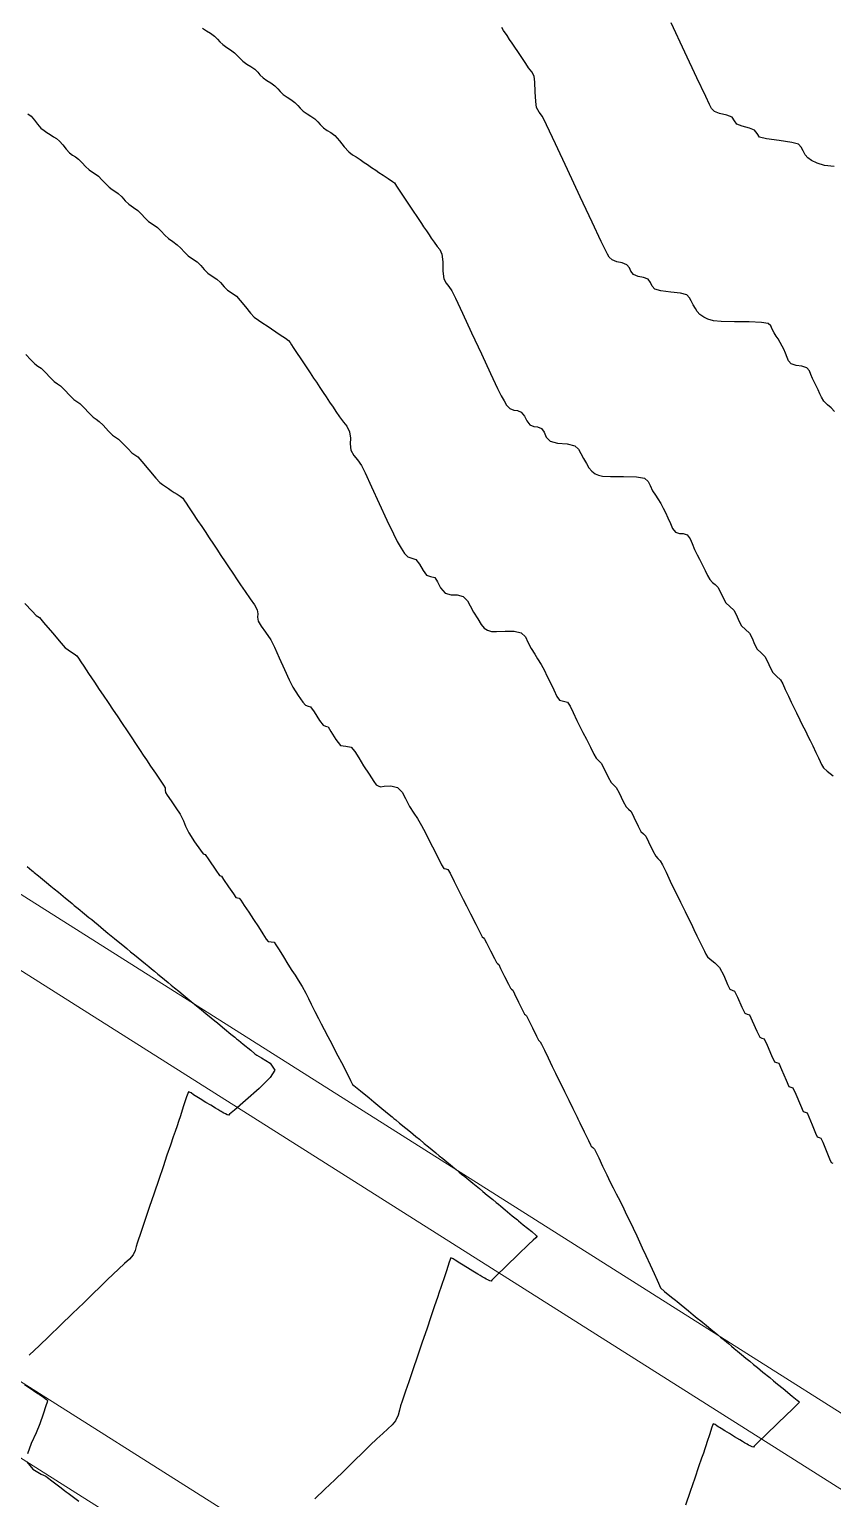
# Model space of a CAD drawing. Header units: millimetres. Extents: x 340454 to 342791, y 6993867 to 6995092.
# Drawn here: x 341048.9 to 341080.1, y 6994491.8 to 6994548.8 of the extents above; entities that cross this region are included whole.
import ezdxf

# ---------------------------------------------------------------- set-up
doc = ezdxf.new("R2010")
doc.units = ezdxf.units.MM
doc.header["$LTSCALE"] = 10
for name, color, linetype in [('T-HM-CURVA_INTERMEDIARIA', 45, 'Continuous'), ('T-HM-CURVA_MESTRA', 20, 'Continuous'), ('URB-Calçadas', 2, 'Continuous'), ('URB-Quadras', 3, 'Continuous')]:
    doc.layers.add(name, color=color, linetype=linetype)

msp = doc.modelspace()

# ---------------------------------------------------------------- linework, layer by layer
at = {"layer": 'T-HM-CURVA_INTERMEDIARIA', "color": 45, "linetype": 'Continuous', "lineweight": -3, "flags": 128}
for points, elevation in [([(341055.609, 6994548.879), (341055.763, 6994548.768), (341055.915, 6994548.674), (341056.069, 6994548.563), (341056.187, 6994548.448), (341056.272, 6994548.348), (341056.39, 6994548.234), (341056.543, 6994548.124), (341056.694, 6994548.031), (341056.848, 6994547.92), (341056.966, 6994547.805), (341057.052, 6994547.704), (341057.171, 6994547.589), (341057.324, 6994547.48), (341057.474, 6994547.389), (341057.628, 6994547.278), (341057.747, 6994547.163), (341057.833, 6994547.061), (341057.952, 6994546.946), (341058.105, 6994546.836), (341058.254, 6994546.746), (341058.407, 6994546.636), (341058.527, 6994546.52), (341058.614, 6994546.417), (341058.733, 6994546.301), (341058.886, 6994546.192), (341059.033, 6994546.102), (341059.186, 6994545.993), (341059.306, 6994545.875), (341059.393, 6994545.772), (341059.514, 6994545.655), (341059.666, 6994545.546), (341059.811, 6994545.458), (341059.964, 6994545.348), (341060.085, 6994545.23), (341060.172, 6994545.127), (341060.293, 6994545.009), (341060.441, 6994544.905), (341060.582, 6994544.823), (341060.741, 6994544.703), (341060.921, 6994544.504), (341061.102, 6994544.269), (341061.281, 6994544.071), (341061.43, 6994543.952), (341061.561, 6994543.871), (341061.724, 6994543.768), (341061.883, 6994543.66), (341062.009, 6994543.574), (341062.167, 6994543.466), (341062.326, 6994543.358), (341062.451, 6994543.272), (341062.61, 6994543.164), (341062.807, 6994543.031), (341062.972, 6994542.921), (341063.052, 6994542.863), (341063.095, 6994542.802), (341063.135, 6994542.738), (341063.188, 6994542.659), (341063.293, 6994542.502), (341063.418, 6994542.314), (341063.52, 6994542.162), (341063.602, 6994542.039), (341063.705, 6994541.885), (341063.808, 6994541.73), (341063.891, 6994541.605), (341063.996, 6994541.449), (341064.1, 6994541.292), (341064.185, 6994541.165), (341064.291, 6994541.006), (341064.397, 6994540.847), (341064.483, 6994540.719), (341064.59, 6994540.558), (341064.711, 6994540.4), (341064.811, 6994540.275), (341064.894, 6994540.102), (341064.929, 6994539.805), (341064.928, 6994539.444), (341064.965, 6994539.142), (341065.055, 6994538.966), (341065.163, 6994538.839), (341065.283, 6994538.672), (341065.421, 6994538.389), (341065.694, 6994537.809), (341066.047, 6994537.049), (341066.428, 6994536.229), (341066.782, 6994535.468), (341067.057, 6994534.885), (341067.198, 6994534.599), (341067.309, 6994534.397), (341067.407, 6994534.238), (341067.535, 6994534.11), (341067.684, 6994534.047), (341067.827, 6994534.029), (341067.976, 6994533.965), (341068.098, 6994533.812), (341068.191, 6994533.627), (341068.312, 6994533.473), (341068.461, 6994533.411), (341068.604, 6994533.394), (341068.753, 6994533.331), (341068.864, 6994533.181), (341068.945, 6994532.998), (341069.089, 6994532.836), (341069.386, 6994532.76), (341069.761, 6994532.735), (341070.056, 6994532.66), (341070.198, 6994532.522), (341070.279, 6994532.362), (341070.383, 6994532.166), (341070.502, 6994531.967), (341070.597, 6994531.802), (341070.716, 6994531.666), (341070.844, 6994531.573), (341070.966, 6994531.522), (341071.124, 6994531.481), (341071.432, 6994531.466), (341071.94, 6994531.467), (341072.449, 6994531.456), (341072.761, 6994531.401), (341072.898, 6994531.272), (341072.972, 6994531.11), (341073.069, 6994530.913), (341073.183, 6994530.738), (341073.275, 6994530.598), (341073.384, 6994530.418), (341073.486, 6994530.229), (341073.565, 6994530.068), (341073.666, 6994529.866), (341073.763, 6994529.639), (341073.841, 6994529.45), (341073.955, 6994529.306), (341074.108, 6994529.251), (341074.262, 6994529.25), (341074.415, 6994529.194), (341074.528, 6994529.05), (341074.604, 6994528.86), (341074.702, 6994528.627), (341074.806, 6994528.423), (341074.89, 6994528.257), (341074.996, 6994528.049), (341075.106, 6994527.816), (341075.197, 6994527.623), (341075.295, 6994527.46), (341075.401, 6994527.349), (341075.502, 6994527.273), (341075.608, 6994527.162), (341075.711, 6994526.973), (341075.807, 6994526.751), (341075.91, 6994526.563), (341076.064, 6994526.419), (341076.218, 6994526.274), (341076.322, 6994526.083), (341076.42, 6994525.855), (341076.523, 6994525.665), (341076.675, 6994525.523), (341076.826, 6994525.381), (341076.93, 6994525.187), (341077.03, 6994524.954), (341077.133, 6994524.762), (341077.282, 6994524.622), (341077.43, 6994524.482), (341077.535, 6994524.287), (341077.637, 6994524.048), (341077.74, 6994523.853), (341077.884, 6994523.714), (341078.028, 6994523.575), (341078.124, 6994523.409), (341078.221, 6994523.196), (341078.34, 6994522.935), (341078.453, 6994522.704), (341078.545, 6994522.517), (341078.659, 6994522.282), (341078.787, 6994522.02), (341078.894, 6994521.802), (341078.985, 6994521.615), (341079.055, 6994521.474), (341079.111, 6994521.361), (341079.181, 6994521.22), (341079.287, 6994521.003), (341079.409, 6994520.754), (341079.513, 6994520.541), (341079.574, 6994520.398), (341079.622, 6994520.285), (341079.703, 6994520.157), (341079.849, 6994520.019), (341080.075, 6994519.841)], 707), ([(341080.135, 6994533.993), (341079.996, 6994534.137), (341079.852, 6994534.251), (341079.715, 6994534.393), (341079.622, 6994534.541), (341079.564, 6994534.672), (341079.492, 6994534.833), (341079.413, 6994534.989), (341079.35, 6994535.112), (341079.273, 6994535.265), (341079.208, 6994535.432), (341079.159, 6994535.567), (341079.058, 6994535.688), (341078.867, 6994535.753), (341078.641, 6994535.772), (341078.451, 6994535.836), (341078.349, 6994535.957), (341078.298, 6994536.092), (341078.234, 6994536.257), (341078.158, 6994536.408), (341078.099, 6994536.529), (341078.022, 6994536.671), (341077.941, 6994536.806), (341077.872, 6994536.911), (341077.786, 6994537.041), (341077.713, 6994537.19), (341077.658, 6994537.311), (341077.555, 6994537.408), (341077.301, 6994537.446), (341076.815, 6994537.465), (341076.244, 6994537.475), (341075.734, 6994537.487), (341075.433, 6994537.512), (341075.22, 6994537.572), (341075.053, 6994537.646), (341074.904, 6994537.751), (341074.796, 6994537.87), (341074.731, 6994537.989), (341074.649, 6994538.135), (341074.568, 6994538.286), (341074.506, 6994538.408), (341074.397, 6994538.515), (341074.159, 6994538.578), (341073.776, 6994538.627), (341073.393, 6994538.676), (341073.153, 6994538.741), (341073.049, 6994538.86), (341072.994, 6994538.996), (341072.892, 6994539.125), (341072.711, 6994539.198), (341072.508, 6994539.234), (341072.327, 6994539.307), (341072.225, 6994539.432), (341072.168, 6994539.565), (341072.065, 6994539.69), (341071.885, 6994539.764), (341071.683, 6994539.801), (341071.502, 6994539.875), (341071.387, 6994539.986), (341071.318, 6994540.104), (341071.239, 6994540.256), (341071.076, 6994540.591), (341070.726, 6994541.335), (341070.264, 6994542.323), (341069.765, 6994543.392), (341069.304, 6994544.378), (341068.957, 6994545.118), (341068.799, 6994545.446), (341068.67, 6994545.615), (341068.566, 6994545.79), (341068.535, 6994546.03), (341068.519, 6994546.404), (341068.505, 6994546.777), (341068.476, 6994547.011), (341068.382, 6994547.18), (341068.259, 6994547.336), (341068.151, 6994547.497), (341068.045, 6994547.657), (341067.939, 6994547.816), (341067.834, 6994547.973), (341067.729, 6994548.13), (341067.626, 6994548.285), (341067.523, 6994548.439), (341067.421, 6994548.592), (341067.289, 6994548.789), (341067.219, 6994548.894)], 706), ([(341048.825, 6994545.552), (341048.951, 6994545.455), (341049.082, 6994545.306), (341049.201, 6994545.142), (341049.331, 6994544.993), (341049.452, 6994544.894), (341049.558, 6994544.826), (341049.691, 6994544.74), (341049.825, 6994544.655), (341049.932, 6994544.589), (341050.054, 6994544.491), (341050.185, 6994544.343), (341050.306, 6994544.18), (341050.436, 6994544.033), (341050.559, 6994543.939), (341050.668, 6994543.876), (341050.795, 6994543.786), (341050.935, 6994543.65), (341051.067, 6994543.504), (341051.206, 6994543.368), (341051.331, 6994543.277), (341051.437, 6994543.214), (341051.562, 6994543.123), (341051.702, 6994542.987), (341051.836, 6994542.839), (341051.975, 6994542.703), (341052.099, 6994542.613), (341052.205, 6994542.55), (341052.329, 6994542.46), (341052.469, 6994542.322), (341052.604, 6994542.173), (341052.743, 6994542.037), (341052.919, 6994541.916), (341053.095, 6994541.795), (341053.235, 6994541.657), (341053.371, 6994541.506), (341053.511, 6994541.369), (341053.686, 6994541.25), (341053.861, 6994541.131), (341054.001, 6994540.993), (341054.139, 6994540.84), (341054.279, 6994540.703), (341054.453, 6994540.584), (341054.626, 6994540.466), (341054.767, 6994540.327), (341054.906, 6994540.173), (341055.046, 6994540.035), (341055.219, 6994539.917), (341055.391, 6994539.8), (341055.532, 6994539.661), (341055.673, 6994539.504), (341055.813, 6994539.365), (341055.984, 6994539.249), (341056.155, 6994539.132), (341056.297, 6994538.993), (341056.439, 6994538.834), (341056.579, 6994538.695), (341056.751, 6994538.581), (341056.919, 6994538.464), (341057.065, 6994538.303), (341057.266, 6994538.056), (341057.467, 6994537.811), (341057.612, 6994537.65), (341057.773, 6994537.53), (341057.946, 6994537.423), (341058.113, 6994537.309), (341058.279, 6994537.196), (341058.446, 6994537.082), (341058.612, 6994536.969), (341058.821, 6994536.83), (341058.945, 6994536.742), (341059.001, 6994536.664), (341059.052, 6994536.581), (341059.123, 6994536.475), (341059.256, 6994536.276), (341059.415, 6994536.037), (341059.546, 6994535.841), (341059.651, 6994535.683), (341059.784, 6994535.485), (341059.916, 6994535.286), (341060.023, 6994535.126), (341060.157, 6994534.924), (341060.292, 6994534.723), (341060.4, 6994534.56), (341060.537, 6994534.356), (341060.673, 6994534.151), (341060.783, 6994533.986), (341060.922, 6994533.779), (341061.077, 6994533.577), (341061.205, 6994533.415), (341061.312, 6994533.194), (341061.347, 6994532.949), (341061.328, 6994532.738), (341061.364, 6994532.493), (341061.477, 6994532.274), (341061.614, 6994532.111), (341061.767, 6994531.897), (341061.913, 6994531.601), (341062.162, 6994531.07), (341062.461, 6994530.42), (341062.76, 6994529.77), (341063.009, 6994529.238), (341063.156, 6994528.942), (341063.309, 6994528.682), (341063.447, 6994528.476), (341063.568, 6994528.345), (341063.727, 6994528.293), (341063.886, 6994528.241), (341064.018, 6994528.066), (341064.166, 6994527.814), (341064.298, 6994527.639), (341064.456, 6994527.588), (341064.614, 6994527.537), (341064.717, 6994527.378), (341064.837, 6994527.139), (341065.025, 6994526.931), (341065.258, 6994526.864), (341065.483, 6994526.873), (341065.715, 6994526.805), (341065.886, 6994526.638), (341065.987, 6994526.44), (341066.118, 6994526.197), (341066.283, 6994525.936), (341066.418, 6994525.717), (341066.528, 6994525.581), (341066.66, 6994525.496), (341066.815, 6994525.451), (341067.014, 6994525.449), (341067.346, 6994525.465), (341067.701, 6994525.46), (341067.967, 6994525.395), (341068.138, 6994525.233), (341068.231, 6994525.031), (341068.352, 6994524.784), (341068.495, 6994524.566), (341068.61, 6994524.391), (341068.745, 6994524.166), (341068.873, 6994523.93), (341068.972, 6994523.728), (341069.097, 6994523.476), (341069.239, 6994523.176), (341069.356, 6994522.924), (341069.459, 6994522.776), (341069.616, 6994522.738), (341069.772, 6994522.7), (341069.874, 6994522.551), (341069.99, 6994522.297), (341070.132, 6994521.99), (341070.263, 6994521.734), (341070.368, 6994521.526), (341070.5, 6994521.266), (341070.656, 6994520.95), (341070.786, 6994520.685), (341070.875, 6994520.527), (341070.978, 6994520.429), (341071.08, 6994520.331), (341071.193, 6994520.117), (341071.348, 6994519.792), (341071.458, 6994519.581), (341071.559, 6994519.488), (341071.659, 6994519.394), (341071.771, 6994519.178), (341071.929, 6994518.846), (341072.039, 6994518.633), (341072.137, 6994518.542), (341072.233, 6994518.451), (341072.346, 6994518.233), (341072.507, 6994517.893), (341072.617, 6994517.678), (341072.711, 6994517.59), (341072.804, 6994517.502), (341072.917, 6994517.282), (341073.08, 6994516.935), (341073.19, 6994516.717), (341073.28, 6994516.631), (341073.369, 6994516.544), (341073.453, 6994516.387), (341073.591, 6994516.097), (341073.758, 6994515.748), (341073.899, 6994515.46), (341074.012, 6994515.228), (341074.155, 6994514.935), (341074.33, 6994514.577), (341074.477, 6994514.275), (341074.561, 6994514.104), (341074.619, 6994513.988), (341074.676, 6994513.872), (341074.793, 6994513.633), (341074.974, 6994513.262), (341075.088, 6994513.029), (341075.138, 6994512.915), (341075.197, 6994512.808), (341075.303, 6994512.721), (341075.481, 6994512.584), (341075.663, 6994512.394), (341075.83, 6994512.088), (341075.978, 6994511.74), (341076.062, 6994511.555), (341076.155, 6994511.519), (341076.249, 6994511.482), (341076.361, 6994511.253), (341076.538, 6994510.857), (341076.648, 6994510.629), (341076.738, 6994510.594), (341076.828, 6994510.559), (341076.94, 6994510.327), (341077.117, 6994509.923), (341077.227, 6994509.692), (341077.313, 6994509.659), (341077.4, 6994509.626), (341077.511, 6994509.39), (341077.689, 6994508.977), (341077.798, 6994508.743), (341077.881, 6994508.712), (341077.964, 6994508.68), (341078.074, 6994508.441), (341078.253, 6994508.02), (341078.361, 6994507.782), (341078.44, 6994507.753), (341078.519, 6994507.723), (341078.628, 6994507.48), (341078.809, 6994507.05), (341078.916, 6994506.809), (341078.991, 6994506.781), (341079.066, 6994506.754), (341079.135, 6994506.602), (341079.265, 6994506.287), (341079.395, 6994505.973), (341079.463, 6994505.822), (341079.533, 6994505.797), (341079.603, 6994505.771), (341079.671, 6994505.617), (341079.802, 6994505.295), (341079.933, 6994504.975), (341080, 6994504.822), (341080.066, 6994504.798)], 708), ([(341048.741, 6994536.204), (341048.945, 6994535.99), (341049.096, 6994535.839), (341049.218, 6994535.755), (341049.341, 6994535.67), (341049.494, 6994535.518), (341049.699, 6994535.3), (341049.851, 6994535.149), (341049.972, 6994535.067), (341050.094, 6994534.984), (341050.247, 6994534.831), (341050.454, 6994534.611), (341050.605, 6994534.459), (341050.726, 6994534.378), (341050.846, 6994534.296), (341050.998, 6994534.143), (341051.208, 6994533.92), (341051.36, 6994533.768), (341051.478, 6994533.688), (341051.597, 6994533.607), (341051.749, 6994533.453), (341051.961, 6994533.228), (341052.113, 6994533.076), (341052.23, 6994532.996), (341052.347, 6994532.916), (341052.5, 6994532.762), (341052.714, 6994532.535), (341052.865, 6994532.382), (341052.982, 6994532.304), (341053.096, 6994532.225), (341053.251, 6994532.049), (341053.522, 6994531.726), (341053.792, 6994531.403), (341053.944, 6994531.23), (341054.053, 6994531.15), (341054.168, 6994531.077), (341054.279, 6994531.001), (341054.391, 6994530.925), (341054.503, 6994530.849), (341054.614, 6994530.773), (341054.737, 6994530.696), (341054.838, 6994530.621), (341054.907, 6994530.526), (341054.969, 6994530.424), (341055.058, 6994530.29), (341055.219, 6994530.049), (341055.412, 6994529.759), (341055.572, 6994529.52), (341055.701, 6994529.327), (341055.863, 6994529.084), (341056.025, 6994528.841), (341056.155, 6994528.646), (341056.319, 6994528.4), (341056.484, 6994528.153), (341056.616, 6994527.955), (341056.783, 6994527.705), (341056.95, 6994527.455), (341057.084, 6994527.254), (341057.253, 6994527.001), (341057.456, 6994526.716), (341057.626, 6994526.481), (341057.73, 6994526.285), (341057.752, 6994526.131), (341057.741, 6994525.998), (341057.763, 6994525.844), (341057.875, 6994525.652), (341058.054, 6994525.419), (341058.251, 6994525.122), (341058.396, 6994524.834), (341058.583, 6994524.425), (341058.784, 6994523.977), (341058.971, 6994523.57), (341059.115, 6994523.285), (341059.316, 6994522.963), (341059.498, 6994522.704), (341059.601, 6994522.58), (341059.699, 6994522.548), (341059.796, 6994522.516), (341059.932, 6994522.325), (341060.148, 6994521.996), (341060.283, 6994521.805), (341060.379, 6994521.774), (341060.475, 6994521.744), (341060.587, 6994521.565), (341060.781, 6994521.247), (341060.962, 6994521.026), (341061.168, 6994520.988), (341061.373, 6994520.951), (341061.514, 6994520.793), (341061.666, 6994520.537), (341061.853, 6994520.228), (341062.067, 6994519.902), (341062.246, 6994519.626), (341062.34, 6994519.495), (341062.419, 6994519.451), (341062.506, 6994519.42), (341062.647, 6994519.437), (341062.909, 6994519.453), (341063.173, 6994519.388), (341063.348, 6994519.211), (341063.475, 6994518.96), (341063.635, 6994518.655), (341063.806, 6994518.393), (341063.944, 6994518.184), (341064.107, 6994517.914), (341064.26, 6994517.63), (341064.379, 6994517.389), (341064.529, 6994517.086), (341064.719, 6994516.71), (341064.88, 6994516.392), (341064.963, 6994516.246), (341065.046, 6994516.226), (341065.129, 6994516.206), (341065.211, 6994516.059), (341065.371, 6994515.737), (341065.562, 6994515.353), (341065.719, 6994515.044), (341065.845, 6994514.795), (341066.004, 6994514.482), (341066.205, 6994514.084), (341066.375, 6994513.747), (341066.455, 6994513.594), (341066.504, 6994513.547), (341066.553, 6994513.5), (341066.629, 6994513.354), (341066.781, 6994513.049), (341066.933, 6994512.745), (341067.007, 6994512.6), (341067.053, 6994512.557), (341067.099, 6994512.514), (341067.174, 6994512.366), (341067.328, 6994512.056), (341067.482, 6994511.747), (341067.556, 6994511.6), (341067.598, 6994511.561), (341067.641, 6994511.521), (341067.716, 6994511.372), (341067.871, 6994511.057), (341068.026, 6994510.742), (341068.1, 6994510.594), (341068.139, 6994510.558), (341068.178, 6994510.521), (341068.253, 6994510.371), (341068.41, 6994510.051), (341068.567, 6994509.731), (341068.641, 6994509.581), (341068.711, 6994509.514), (341068.757, 6994509.42), (341068.869, 6994509.192), (341069.017, 6994508.887), (341069.176, 6994508.561), (341069.308, 6994508.291), (341069.412, 6994508.078), (341069.517, 6994507.862), (341069.651, 6994507.588), (341069.816, 6994507.251), (341069.972, 6994506.931), (341070.089, 6994506.691), (341070.137, 6994506.593), (341070.172, 6994506.523), (341070.249, 6994506.364), (341070.418, 6994506.02), (341070.585, 6994505.676), (341070.663, 6994505.518), (341070.692, 6994505.459), (341070.747, 6994505.413), (341070.815, 6994505.349), (341070.868, 6994505.243), (341070.979, 6994505.005), (341071.127, 6994504.69), (341071.289, 6994504.352), (341071.429, 6994504.07), (341071.543, 6994503.843), (341071.66, 6994503.614), (341071.806, 6994503.321), (341071.949, 6994503.029), (341072.061, 6994502.8), (341072.172, 6994502.57), (341072.313, 6994502.275), (341072.454, 6994501.979), (341072.563, 6994501.747), (341072.672, 6994501.514), (341072.81, 6994501.215), (341072.975, 6994500.854), (341073.128, 6994500.517), (341073.243, 6994500.259), (341073.297, 6994500.139), (341073.332, 6994500.049), (341073.375, 6994499.964), (341073.536, 6994499.824), (341073.809, 6994499.604), (341073.957, 6994499.485), (341074.027, 6994499.427), (341074.183, 6994499.299), (341074.47, 6994499.063), (341074.648, 6994498.917), (341074.727, 6994498.852), (341074.806, 6994498.787), (341074.939, 6994498.678), (341075.161, 6994498.495), (341075.336, 6994498.351), (341075.46, 6994498.249), (341075.584, 6994498.147), (341075.707, 6994498.046), (341075.855, 6994497.925), (341076.011, 6994497.796), (341076.137, 6994497.693), (341076.237, 6994497.61), (341076.362, 6994497.507), (341076.527, 6994497.372), (341076.694, 6994497.235), (341076.842, 6994497.113), (341076.992, 6994496.99), (341077.141, 6994496.867), (341077.352, 6994496.693), (341077.614, 6994496.478), (341077.764, 6994496.354), (341077.842, 6994496.291), (341077.919, 6994496.227), (341078.133, 6994496.052), (341078.488, 6994495.759), (341078.684, 6994495.599), (341078.735, 6994495.561), (341078.775, 6994495.523), (341078.674, 6994495.42), (341078.47, 6994495.227), (341078.267, 6994495.031), (341077.901, 6994494.676), (341077.491, 6994494.278), (341077.157, 6994493.954), (341077.018, 6994493.819), (341076.985, 6994493.776), (341076.931, 6994493.791), (341076.859, 6994493.824), (341076.795, 6994493.857), (341076.74, 6994493.887), (341076.693, 6994493.914), (341076.641, 6994493.944), (341076.556, 6994493.995), (341076.458, 6994494.055), (341076.254, 6994494.18), (341076.05, 6994494.304), (341075.878, 6994494.409), (341075.736, 6994494.496), (341075.667, 6994494.538), (341075.615, 6994494.569), (341075.563, 6994494.601), (341075.496, 6994494.649), (341075.426, 6994494.684), (341075.371, 6994494.545), (341075.277, 6994494.256), (341075.19, 6994493.99), (341075.136, 6994493.832), (341075.094, 6994493.706), (341075.04, 6994493.547), (341074.972, 6994493.347), (341074.856, 6994493.008), (341074.706, 6994492.566), (341074.534, 6994492.059), (341074.352, 6994491.524)], 709), ([(341048.797, 6994516.317), (341048.981, 6994516.166), (341049.026, 6994516.129), (341049.071, 6994516.092), (341049.24, 6994515.953), (341049.544, 6994515.703), (341049.722, 6994515.556), (341049.786, 6994515.504), (341049.849, 6994515.452), (341050.01, 6994515.32), (341050.287, 6994515.091), (341050.461, 6994514.949), (341050.544, 6994514.88), (341050.628, 6994514.812), (341050.78, 6994514.686), (341051.028, 6994514.483), (341051.198, 6994514.343), (341051.302, 6994514.257), (341051.406, 6994514.172), (341051.552, 6994514.052), (341051.765, 6994513.877), (341051.933, 6994513.738), (341052.059, 6994513.635), (341052.184, 6994513.532), (341052.328, 6994513.413), (341052.507, 6994513.267), (341052.666, 6994513.136), (341052.814, 6994513.014), (341052.963, 6994512.892), (341053.1, 6994512.779), (341053.245, 6994512.66), (341053.396, 6994512.536), (341053.52, 6994512.434), (341053.618, 6994512.353), (341053.741, 6994512.252), (341053.871, 6994512.145), (341053.983, 6994512.053), (341054.123, 6994511.938), (341054.269, 6994511.818), (341054.39, 6994511.719), (341054.52, 6994511.612), (341054.684, 6994511.477), (341054.847, 6994511.342), (341055.002, 6994511.215), (341055.16, 6994511.085), (341055.298, 6994510.972), (341055.433, 6994510.861), (341055.568, 6994510.75), (341055.737, 6994510.611), (341055.938, 6994510.446), (341056.076, 6994510.332), (341056.181, 6994510.246), (341056.286, 6994510.16), (341056.459, 6994510.018), (341056.708, 6994509.813), (341056.855, 6994509.692), (341056.927, 6994509.633), (341056.999, 6994509.573), (341057.177, 6994509.427), (341057.473, 6994509.184), (341057.633, 6994509.052), (341057.706, 6994508.992), (341057.891, 6994508.898), (341058.226, 6994508.68), (341058.412, 6994508.412), (341058.233, 6994508.131), (341057.799, 6994507.696), (341057.278, 6994507.231), (341056.84, 6994506.859), (341056.655, 6994506.707), (341056.624, 6994506.665), (341056.564, 6994506.681), (341056.496, 6994506.712), (341056.432, 6994506.745), (341056.37, 6994506.78), (341056.326, 6994506.805), (341056.278, 6994506.832), (341056.198, 6994506.881), (341056.107, 6994506.936), (341055.921, 6994507.049), (341055.735, 6994507.163), (341055.515, 6994507.297), (341055.388, 6994507.374), (341055.318, 6994507.417), (341055.248, 6994507.459), (341055.158, 6994507.528), (341055.063, 6994507.572), (341054.985, 6994507.382), (341054.859, 6994506.993), (341054.745, 6994506.635), (341054.672, 6994506.421), (341054.614, 6994506.251), (341054.541, 6994506.036), (341054.467, 6994505.82), (341054.36, 6994505.503), (341054.225, 6994505.108), (341054.072, 6994504.656), (341053.906, 6994504.168), (341053.725, 6994503.635), (341053.536, 6994503.08), (341053.364, 6994502.574), (341053.233, 6994502.188), (341053.167, 6994501.995), (341053.117, 6994501.848), (341053.067, 6994501.702), (341053.033, 6994501.568), (341052.992, 6994501.413), (341052.911, 6994501.242), (341052.769, 6994501.075), (341052.576, 6994500.902), (341052.34, 6994500.688), (341052.138, 6994500.493), (341051.909, 6994500.27), (341051.642, 6994500.012), (341051.332, 6994499.711), (341050.996, 6994499.385), (341050.564, 6994498.966), (341050.094, 6994498.51), (341049.645, 6994498.075), (341049.276, 6994497.717), (341048.874, 6994497.344)], 711), ([(341048.695, 6994496.204), (341049.043, 6994495.976), (341049.217, 6994495.861), (341049.265, 6994495.83), (341049.32, 6994495.792), (341049.376, 6994495.753), (341049.431, 6994495.714), (341049.502, 6994495.661), (341049.547, 6994495.624), (341049.587, 6994495.585), (341049.574, 6994495.519), (341049.527, 6994495.381), (341049.418, 6994495.06), (341049.287, 6994494.676), (341049.142, 6994494.333), (341048.953, 6994493.919), (341048.807, 6994493.516)], 711), ([(341048.787, 6994493.205), (341049.018, 6994492.922), (341049.346, 6994492.725), (341049.518, 6994492.649), (341049.586, 6994492.597), (341049.755, 6994492.47), (341050.066, 6994492.234), (341050.25, 6994492.095), (341050.318, 6994492.044), (341050.386, 6994491.992), (341050.54, 6994491.877), (341050.805, 6994491.676)], 711)]:
    msp.add_lwpolyline(points, dxfattribs=dict(at, elevation=elevation))
at = {"layer": 'T-HM-CURVA_MESTRA', "color": 20, "linetype": 'Continuous', "lineweight": -3, "flags": 128}
for points, elevation in [([(341080.121, 6994543.506), (341079.742, 6994543.543), (341079.462, 6994543.632), (341079.238, 6994543.738), (341079.092, 6994543.836), (341078.993, 6994543.961), (341078.914, 6994544.105), (341078.837, 6994544.253), (341078.738, 6994544.369), (341078.473, 6994544.431), (341077.981, 6994544.506), (341077.487, 6994544.581), (341077.217, 6994544.646), (341077.123, 6994544.779), (341077.031, 6994544.919), (341076.829, 6994544.994), (341076.545, 6994545.065), (341076.342, 6994545.141), (341076.248, 6994545.278), (341076.155, 6994545.414), (341075.953, 6994545.491), (341075.672, 6994545.562), (341075.469, 6994545.639), (341075.36, 6994545.76), (341075.28, 6994545.913), (341075.134, 6994546.217), (341074.792, 6994546.941), (341074.322, 6994547.944), (341073.787, 6994549.084)], 705), ([(341048.703, 6994526.532), (341048.988, 6994526.236), (341049.151, 6994526.068), (341049.213, 6994526.027), (341049.273, 6994525.985), (341049.436, 6994525.796), (341049.776, 6994525.396), (341050.114, 6994524.998), (341050.276, 6994524.81), (341050.332, 6994524.77), (341050.389, 6994524.732), (341050.446, 6994524.693), (341050.503, 6994524.654), (341050.56, 6994524.616), (341050.617, 6994524.577), (341050.675, 6994524.539), (341050.73, 6994524.499), (341050.793, 6994524.409), (341050.885, 6994524.267), (341050.995, 6994524.103), (341051.183, 6994523.821), (341051.41, 6994523.482), (341051.599, 6994523.198), (341051.75, 6994522.971), (341051.942, 6994522.684), (341052.133, 6994522.397), (341052.287, 6994522.166), (341052.481, 6994521.876), (341052.676, 6994521.584), (341052.832, 6994521.35), (341053.029, 6994521.055), (341053.184, 6994520.823), (341053.305, 6994520.641), (341053.428, 6994520.457), (341053.585, 6994520.222), (341053.775, 6994519.94), (341053.954, 6994519.676), (341054.089, 6994519.474), (341054.149, 6994519.377), (341054.155, 6994519.286), (341054.162, 6994519.196), (341054.233, 6994519.089), (341054.388, 6994518.871), (341054.574, 6994518.604), (341054.735, 6994518.348), (341054.861, 6994518.093), (341054.947, 6994517.882), (341055.074, 6994517.628), (341055.296, 6994517.283), (341055.525, 6994516.96), (341055.634, 6994516.816), (341055.707, 6994516.792), (341055.854, 6994516.578), (341056.122, 6994516.185), (341056.268, 6994515.971), (341056.335, 6994515.95), (341056.423, 6994515.82), (341056.611, 6994515.538), (341056.803, 6994515.255), (341056.898, 6994515.121), (341056.965, 6994515.108), (341057.032, 6994515.096), (341057.092, 6994515.012), (341057.225, 6994514.812), (341057.4, 6994514.545), (341057.588, 6994514.259), (341057.772, 6994513.974), (341057.942, 6994513.708), (341058.075, 6994513.505), (341058.151, 6994513.41), (341058.266, 6994513.396), (341058.379, 6994513.381), (341058.452, 6994513.286), (341058.579, 6994513.083), (341058.74, 6994512.815), (341058.918, 6994512.526), (341059.074, 6994512.286), (341059.199, 6994512.099), (341059.321, 6994511.909), (341059.468, 6994511.661), (341059.609, 6994511.404), (341059.717, 6994511.191), (341059.823, 6994510.972), (341059.961, 6994510.696), (341060.101, 6994510.423), (341060.212, 6994510.208), (341060.324, 6994509.992), (341060.467, 6994509.716), (341060.617, 6994509.43), (341060.741, 6994509.195), (341060.86, 6994508.97), (341060.992, 6994508.715), (341061.187, 6994508.33), (341061.349, 6994508.008), (341061.426, 6994507.861), (341061.481, 6994507.813), (341061.539, 6994507.768), (341061.731, 6994507.61), (341062.067, 6994507.333), (341062.252, 6994507.182), (341062.327, 6994507.119), (341062.489, 6994506.987), (341062.784, 6994506.744), (341062.963, 6994506.597), (341063.034, 6994506.538), (341063.106, 6994506.479), (341063.251, 6994506.36), (341063.498, 6994506.157), (341063.671, 6994506.015), (341063.778, 6994505.927), (341063.884, 6994505.839), (341064.019, 6994505.729), (341064.211, 6994505.571), (341064.377, 6994505.434), (341064.52, 6994505.317), (341064.663, 6994505.199), (341064.792, 6994505.093), (341064.93, 6994504.98), (341065.081, 6994504.855), (341065.212, 6994504.748), (341065.316, 6994504.662), (341065.441, 6994504.559), (341065.563, 6994504.459), (341065.66, 6994504.379), (341065.783, 6994504.279), (341065.937, 6994504.151), (341066.088, 6994504.027), (341066.219, 6994503.919), (341066.35, 6994503.812), (341066.481, 6994503.704), (341066.654, 6994503.562), (341066.865, 6994503.389), (341066.998, 6994503.279), (341067.087, 6994503.206), (341067.177, 6994503.132), (341067.354, 6994502.987), (341067.626, 6994502.763), (341067.776, 6994502.639), (341067.823, 6994502.601), (341067.87, 6994502.563), (341068.053, 6994502.412), (341068.379, 6994502.144), (341068.555, 6994501.999), (341068.594, 6994501.967), (341068.533, 6994501.908), (341068.44, 6994501.818), (341068.256, 6994501.64), (341067.857, 6994501.253), (341067.389, 6994500.799), (341067, 6994500.422), (341066.836, 6994500.263), (341066.804, 6994500.22), (341066.748, 6994500.236), (341066.678, 6994500.268), (341066.614, 6994500.301), (341066.555, 6994500.334), (341066.509, 6994500.36), (341066.46, 6994500.388), (341066.381, 6994500.435), (341066.286, 6994500.493), (341066.089, 6994500.614), (341065.892, 6994500.734), (341065.658, 6994500.877), (341065.527, 6994500.956), (341065.467, 6994500.993), (341065.406, 6994501.03), (341065.327, 6994501.088), (341065.245, 6994501.128), (341065.178, 6994500.964), (341065.068, 6994500.625), (341064.968, 6994500.313), (341064.904, 6994500.126), (341064.854, 6994499.978), (341064.79, 6994499.792), (341064.72, 6994499.584), (341064.608, 6994499.256), (341064.466, 6994498.838), (341064.303, 6994498.358), (341064.129, 6994497.846), (341063.947, 6994497.312), (341063.767, 6994496.783), (341063.607, 6994496.311), (341063.484, 6994495.949), (341063.416, 6994495.751), (341063.353, 6994495.565), (341063.29, 6994495.38), (341063.245, 6994495.205), (341063.194, 6994495.012), (341063.092, 6994494.798), (341062.965, 6994494.638), (341062.798, 6994494.481), (341062.598, 6994494.307), (341062.37, 6994494.098), (341062.115, 6994493.851), (341061.825, 6994493.569), (341061.488, 6994493.242), (341061.095, 6994492.861), (341060.735, 6994492.512), (341060.35, 6994492.139), (341059.967, 6994491.767)], 710)]:
    msp.add_lwpolyline(points, dxfattribs=dict(at, elevation=elevation))
at = {"layer": 'URB-Calçadas', "lineweight": 0}
for points in [[(341003.167, 6994612.018, -0.490343), (341010.066, 6994613.569), (341156.386, 6994520.961, -0.413053), (341158.088, 6994515.695), (341144.495, 6994458.547, -0.510464), (341137.725, 6994455.846), (340975.304, 6994558.644, -0.341973), (340973.485, 6994565.121)], [(340932.039, 6994499.636), (340961.185, 6994545.686, -0.414214), (340968.084, 6994547.237), (341136.546, 6994440.615, -0.338302), (341138.652, 6994434.92), (341122.434, 6994382.183), (341122.434, 6994382.183), (341122.434, 6994382.183, -0.488174), (341112.785, 6994378.726), (341112.785, 6994378.726), (340933.58, 6994492.744, -0.413519)]]:
    msp.add_lwpolyline(points, format="xyb", close=True, dxfattribs=at)
at = {"layer": 'URB-Quadras', "color": 252, "lineweight": 0}
for points in [[(341008.462, 6994611.034), (341154.781, 6994518.426, -0.320347), (341155.657, 6994516.274), (341142.067, 6994459.146, -0.508324), (341139.062, 6994457.958), (340976.641, 6994560.757, -0.267801), (340975.598, 6994563.784), (341005.28, 6994610.681, -0.267801)], [(340934.151, 6994498.299), (340963.297, 6994544.349, -0.414214), (340966.747, 6994545.125), (341135.209, 6994438.502, -0.338302), (341136.262, 6994435.655), (341120.053, 6994382.945, -0.413992), (341113.856, 6994380.415), (340934.654, 6994494.431, -0.291788)]]:
    msp.add_lwpolyline(points, format="xyb", close=True, dxfattribs=at)

doc.saveas('drawing.dxf')
